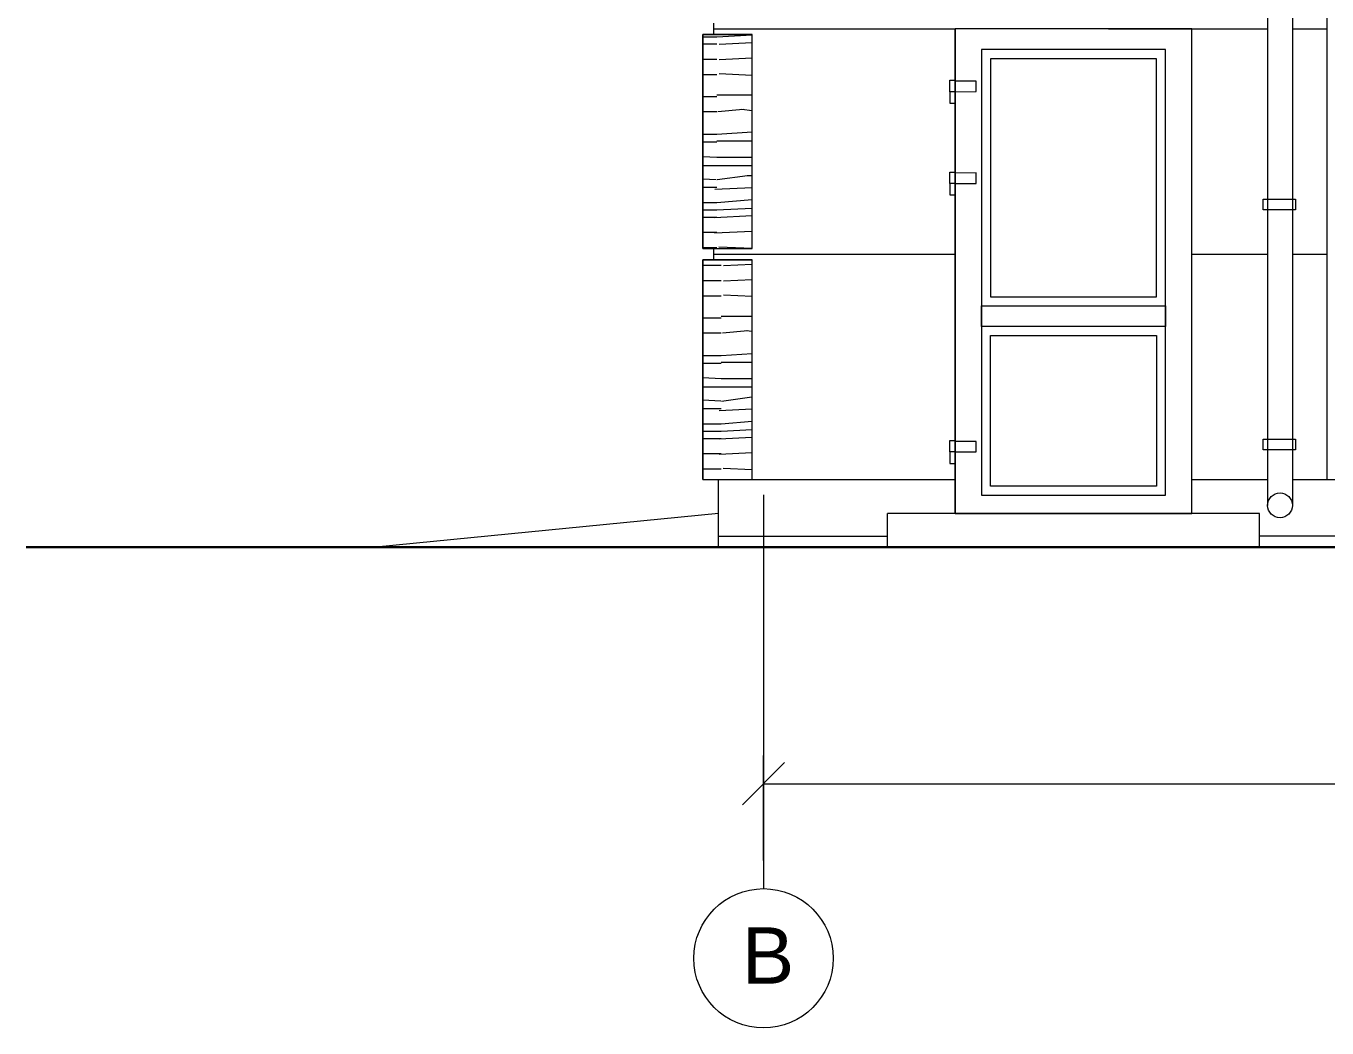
# Model space of a CAD drawing. Header units: metres. Extents: x 14775 to 14878, y 5674 to 5737.
# Drawn here: x 14857.35 to 14863.13, y 5690.1 to 5694.55 of the extents above; entities that cross this region are included whole.
import ezdxf
from ezdxf.enums import TextEntityAlignment as Align

# ---------------------------------------------------------------- set-up
doc = ezdxf.new("R2010")
doc.units = ezdxf.units.M
doc.header["$MEASUREMENT"] = 0
doc.linetypes.add('DGN Style 4', pattern=[5.601258242091303, 2.798879821157428, -1.399439910578714, 0.003498599776446784, -1.399439910578714])
doc.layers.get('Defpoints').update_dxf_attribs({"lineweight": 0})
for name, color, linetype, lineweight in [('Level 63', 7, 'Continuous', 0), ('АР-Стены', 7, 'Continuous', 13), ('Стены', 7, 'Continuous', 13), ('ЧЕРТЕЖ', 7, 'Continuous', 0)]:
    doc.layers.add(name, color=color, linetype=linetype, lineweight=lineweight)
doc.styles.add('Style-Arial', font='arial.ttf')
doc.styles.add('Style-txt', font='txt.shx')
doc.dimstyles.new('100', dxfattribs={"dimtxt": 0.25, "dimasz": 0.1875, "dimexe": 0.125, "dimexo": 0.125, "dimgap": 0.0625, "dimtad": 1, "dimdec": 0, "dimlfac": 1000, "dimzin": 11, "dimdsep": 46, "dimtxsty": 'Style-txt', "dimblk": 'OBLIQUE', "dimcen": 0.09000000000000001, "dimadec": 0, "dimazin": 3, "dimtfac": 1, "dimtdec": 0, "dimtmove": 0, "dimatfit": 3, "dimldrblk": 'TerminatorOpen', "dimfxl": 1, "dimfrac": 2, "dimtzin": 11, "dimlwd": 0, "dimlwe": 0, "dimarcsym": 0})

# ---------------------------------------------------------------- blocks, each defined once
blk = doc.blocks.new('_Oblique')
at = {"color": 0, "linetype": 'ByBlock', "lineweight": -2}
blk.add_line((0.5, 0.5), (-0.5, -0.5), dxfattribs=at)
blk = doc.blocks.new('*D75')
at = {"layer": 'Defpoints', "color": 0, "linetype": 'Continuous', "lineweight": 0, "transparency": 16777216}
for p in [(14875.02518857329, 5691.18400459929), (14860.62518857329, 5690.718385245227), (14875.02518857329, 5690.718385245227)]:
    blk.add_point(p, dxfattribs=at)
at = {"layer": 'ЧЕРТЕЖ', "color": 7, "linetype": 'Continuous', "lineweight": 0, "transparency": 16777216}
for p, q in [((14860.62518857329, 5690.843385245227), (14860.62518857329, 5691.30900459929)), ((14875.02518857329, 5690.843385245227), (14875.02518857329, 5691.30900459929))]:
    blk.add_line(p, q, dxfattribs=at)
at = {"layer": 'ЧЕРТЕЖ', "color": 0, "linetype": 'Continuous', "lineweight": 0, "transparency": 16777216}
blk.add_line((14860.62518857329, 5691.18400459929), (14875.02518857329, 5691.18400459929), dxfattribs=at)
at = {"layer": 'ЧЕРТЕЖ', "color": 0, "linetype": 'Continuous', "lineweight": 0, "transparency": 16777216, "xscale": 0.1875, "yscale": 0.1875, "zscale": 0.1875, "rotation": 180}
blk.add_blockref('_Oblique', (14860.62518857329, 5691.18400459929), dxfattribs=at)
at = {"layer": 'ЧЕРТЕЖ', "color": 0, "linetype": 'Continuous', "lineweight": 0, "transparency": 16777216, "xscale": 0.1875, "yscale": 0.1875, "zscale": 0.1875}
blk.add_blockref('_Oblique', (14875.02518857329, 5691.18400459929), dxfattribs=at)
at = {"layer": 'ЧЕРТЕЖ', "color": 0, "linetype": 'Continuous', "lineweight": 0, "transparency": 16777216, "insert": (14867.82518857329, 5691.374147846221), "char_height": 0.25, "attachment_point": 5, "style": 'Style-Arial'}
blk.add_mtext('14400', dxfattribs=at)
blk = doc.blocks.new('TerminatorOpen')
at = {"color": 0, "linetype": 'ByBlock', "lineweight": -2}
for q in [(-1, 0.5), (-1, 0), (-1, -0.5)]:
    blk.add_line((0, 0), q, dxfattribs=at)
blk = doc.blocks.new('*U77')
at = {"layer": 'АР-Стены', "color": 251, "linetype": 'Continuous', "lineweight": 13}
blk.add_3dface([(-3.199958833407436, 1.999990918161529), (-4.699958833407436, 1.999990918161529), (-4.699958833407436, -2.000009081838471), (-3.199958833407436, -2.000009081838471)], dxfattribs=at)
blk = doc.blocks.new('*U79')
at = {"color": 7, "linetype": 'Continuous', "lineweight": 0}
for points in [[(-0.02997632699771202, 2.359918380534509e-05), (-0.04997632699632959, 2.359918289585039e-05), (-0.05015531909884885, 0.05502313473971299), (-0.03015531909841229, 0.05502313474062248)], [(-0.02997632699771202, 2.359918380534509e-05), (0.05002367300403421, 2.359918380534509e-05), (0.04986095291314996, 0.05002317696198588), (-0.03013904708677728, 0.05002317696198588)], [(-0.02997632699771202, 2.359918380534509e-05), (-0.04997632699632959, 2.359918289585039e-05), (-0.04979733489562932, -0.05497593637392129), (-0.02979733489701175, -0.05497593637392129)]]:
    blk.add_3dface(points, dxfattribs=at)
blk = doc.blocks.new('*U80')
at = {"color": 7, "linetype": 'Continuous', "lineweight": 0}
for points in [[(-0.02997632699771202, 2.359918471483979e-05), (-0.04997632699814858, 2.359918289585039e-05), (-0.05015531909884885, 0.05502313473971299), (-0.03015531909841229, 0.05502313474153198)], [(-0.02997632699771202, 2.359918471483979e-05), (0.05002367300403421, 2.359918380534509e-05), (0.04986095291133097, 0.05002317696289538), (-0.03013904708677728, 0.05002317696289538)], [(-0.02997632699771202, 2.359918471483979e-05), (-0.04997632699814858, 2.359918289585039e-05), (-0.04979733489562932, -0.05497593637301179), (-0.02979733489701175, -0.05497593637301179)]]:
    blk.add_3dface(points, dxfattribs=at)
blk = doc.blocks.new('*U81')
at = {"color": 7, "linetype": 'Continuous', "lineweight": 0}
for points in [[(-0.02997632699953101, 2.359918471483979e-05), (-0.04997632699814858, 2.359918289585039e-05), (-0.05015531909884885, 0.05502313473971299), (-0.03015531909841229, 0.05502313474062248)], [(-0.02997632699953101, 2.359918471483979e-05), (0.05002367300403421, 2.359918380534509e-05), (0.04986095291133097, 0.05002317696198588), (-0.03013904708677728, 0.05002317696289538)], [(-0.02997632699953101, 2.359918471483979e-05), (-0.04997632699814858, 2.359918289585039e-05), (-0.04979733489562932, -0.05497593637392129), (-0.02979733489701175, -0.05497593637301179)]]:
    blk.add_3dface(points, dxfattribs=at)
blk = doc.blocks.new('*U78')
at = {"color": 7, "linetype": 'Continuous', "lineweight": 0}
for points in [[(0.5250301708274492, 1.149952269706773), (0.5250301708274492, -1.000047730293772), (-0.5249698291736422, -1.000047730293772), (-0.5249698291736422, 1.149952269706773)], [(0.4083635041588423, 1.057566951690205), (0.4083635041588423, -0.918886478717468), (-0.4083031625068543, -0.918886478717468), (-0.4083031625068543, 1.057566951690205)], [(-0.4083031625068543, -0.1711577779333311), (0.4083635041588423, -0.1711577779333311), (0.4083635041588423, -0.07877245991676318), (-0.4083031625068543, -0.07877245991676318)]]:
    blk.add_3dface(points, dxfattribs=at)
at = {"layer": 'Стены', "color": 7, "linetype": 'Continuous', "lineweight": 13}
blk.add_line((-0.5249698291736422, 1.149952269706773), (0.5250301708274492, 1.149952269706773), dxfattribs=at)
at = {"layer": 'ЧЕРТЕЖ', "color": 7, "linetype": 'Continuous', "lineweight": 13}
for p, q in [((-0.5249698291736422, -1.000047730293772), (-0.5249698291736422, 1.149952269706773)), ((0.5250301708274492, -1.000047730293772), (0.5250301708274492, 1.149952269706773)), ((-0.8249698291729146, -1.000047730293772), (0.8250301708267216, -1.000047730293772)), ((-0.8249698291729146, -1.150047730293409), (-0.8249698291729146, -1.000047730293772)), ((0.8250301708267216, -1.150047730293409), (0.8250301708267216, -1.000047730293772))]:
    blk.add_line(p, q, dxfattribs=at)
at = {"layer": 'ЧЕРТЕЖ', "color": 7, "linetype": 'Continuous', "lineweight": 0}
for points in [[(-0.3683031625078002, 1.017566951690242), (0.3683635041579691, 1.017566951690242), (0.3683635041579691, -0.03877245991679956), (-0.3683031625078002, -0.03877245991679956)], [(0.3683635041579691, -0.2111577779332947), (-0.3683031625078002, -0.2111577779332947), (-0.3683031625078002, -0.8788864787175044), (0.3683635041579691, -0.8788864787175044)]]:
    blk.add_3dface(points, dxfattribs=at)
at = {"color": 7, "linetype": 'Continuous', "lineweight": 0, "extrusion": (0, 0, -1), "xscale": 1.166650099924338, "yscale": 0.9238741007110542, "rotation": 0.3959408255117245}
for name, p in [('*U79', (-0.4900589703047444, 0.8712043116711357)), ('*U80', (-0.4900589703047444, 0.4640422388547449)), ('*U81', (-0.4900589703047444, -0.7269914145890652))]:
    blk.add_blockref(name, p, dxfattribs=at)

msp = doc.modelspace()

# ---------------------------------------------------------------- hatches: boundary and pattern name
at = {"linetype": 'Continuous', "lineweight": 0, "true_color": 0x755847}
h = msp.add_hatch(dxfattribs=at)
h.set_pattern_fill('WOOD2', color=37, style=0, pattern_type=2)
h.set_pattern_definition([(177.397438, (14860.413531, 5693.957673), (15.36000013986477, -0.7679999848102919), [0.354138, -16.559308]), (184.085617, (14860.059758, 5693.973753), (1.536000402549995, 5.04627841332872e-07), [0.230557, -10.548837]), (177.137595, (14859.829787, 5693.957327), (1.536000407992667, 6.061663504475234e-09), [0.365833, -15.013355]), (182.862405, (14859.46441, 5693.975595), (1.536000407992667, -6.061663879175505e-09), [0.361956, -15.017232]), (180, (14859.102906, 5693.95752), (1.536, -0.7680000000000002), [0.225376, -1.310624]), (180, (14860.413531, 5694.026153), (1.536, -0.7680000000000002), [0.4031, -1.1329]), (182.6025620000001, (14860.010431, 5694.026153), (-15.36000013986477, -0.767999984810295), [0.286392, -16.627054]), (172.874984, (14859.724334, 5694.013148), (1.536000136266227, -3.62750753268859e-07), [0.204712, -5.987101999999999]), (184.763642, (14859.521203, 5694.03854), (1.535999728190072, -1.577998689217264e-07), [0.219439, -9.028505000000001]), (177.137595, (14859.302522, 5694.020316), (1.536000407992667, 6.061663504475234e-09), [0.207425, -15.171763]), (180, (14859.095355, 5694.030674000001), (1.536, -0.7680000000000002), [0.217871, -1.318129]), (180, (14860.413531, 5694.059953), (1.536, -0.7680000000000002), [0.549905, -0.986095]), (177.397438, (14859.863626, 5694.059953), (15.36000013986477, -0.7679999848102919), [0.06777799999999999, -16.845668]), (155.556045, (14859.795918, 5694.063029999999), (1.536000401305632, -0.7680001542167483), [0.037348, -18.522211]), (177.397438, (14859.761918, 5694.078485), (15.36000013986477, -0.7679999848102919), [0.244493, -16.668953]), (185.710593, (14859.517677, 5694.089586999999), (-6.143999622120279, -0.7680002363013065), [0.273111, -7.445194]), (177.397438, (14859.245922, 5694.062411), (15.36000013986477, -0.7679999848102919), [0.199731, -16.713715]), (184.085617, (14859.046397, 5694.07148), (1.536000402549995, 5.04627841332872e-07), [0.169259, -10.610134]), (180, (14860.413531, 5694.159985), (1.536, -0.7680000000000002), [0.681717, -0.854283]), (180, (14859.731813, 5694.159985), (1.536, -0.7680000000000002), [0.312587, -1.223413]), (184.085617, (14859.419226, 5694.159985), (1.536000402549995, 5.04627841332872e-07), [0.173713, -10.60568]), (177.397438, (14859.245954, 5694.147608), (15.36000013986477, -0.7679999848102919), [0.09413300000000001, -16.819313]), (173.659808, (14859.151919, 5694.151882), (7.679999503970662, -0.767999991422106), [0.163096, -13.745975]), (185.194429, (14858.98982, 5694.169893), (-9.215999760256096, -0.7679999459250219), [0.112725, -16.852949]), (180, (14860.413531, 5694.226225), (1.536, -0.7680000000000002), [0.561286, -0.974714]), (180, (14859.852244, 5694.226225), (1.536, -0.7680000000000002), [0.451892, -1.084108]), (177.397438, (14859.400353, 5694.226225), (15.36000013986477, -0.7679999848102919), [0.169509, -16.743936]), (180, (14859.231018, 5694.233921999999), (1.536, -0.7680000000000002), [0.353571, -1.182429]), (180, (14860.413531, 5694.324913), (1.536, -0.7680000000000002), [0.561191, -0.974809]), (184.085617, (14859.85234, 5694.324913), (1.536000402549995, 5.04627841332872e-07), [0.154776, -10.624618]), (186.340192, (14859.697958, 5694.313885), (-6.143999920538153, -0.7680000066966985), [0.125021, -13.78405]), (188.130102, (14859.573701, 5694.300079), (-4.608000078699761, -0.768000384536362), [0.095134, -10.766027]), (177.397438, (14859.479524, 5694.286625), (15.36000013986477, -0.7679999848102919), [0.143172, -16.770273]), (171.469234, (14859.336499, 5694.293126), (4.607999816681565, -0.7679999926228938), [0.118151, -15.413688]), (176.423666, (14859.219655, 5694.310653), (10.75200016007967, -0.7679998916925348), [0.15851, -12.153467]), (177.397438, (14859.061454, 5694.32054), (15.36000013986477, -0.7679999848102919), [0.183975, -16.72947]), (180, (14860.413531, 5694.460089), (1.536, -0.7680000000000002), [0.37665, -1.15935]), (182.6025620000001, (14860.03688, 5694.460089), (-15.36000013986477, -0.767999984810295), [0.297696, -16.615749]), (183.17983, (14859.739491, 5694.446571), (-12.28800020326752, -0.7680000354332623), [0.291007, -13.55431]), (172.234834, (14859.448932, 5694.430429), (6.143999516368027, -0.7679998925015926), [0.303435, -16.748933]), (182.6025620000001, (14859.14828, 5694.471427), (-15.36000013986477, -0.767999984810295), [0.270986, -16.642459]), (180, (14860.413531, 5694.492089), (1.536, -0.7680000000000002), [0.37665, -1.15935]), (182.6025620000001, (14860.03688, 5694.492089), (-15.36000013986477, -0.767999984810295), [0.297696, -16.615749]), (177.397438, (14859.739491, 5694.478571), (15.36000013986477, -0.7679999848102919), [0.256296, -16.65715]), (177.397438, (14859.483459, 5694.490209000001), (15.36000013986477, -0.7679999848102919), [0.335577, -16.577869]), (182.862405, (14859.148229, 5694.505446), (1.536000407992667, -6.061663879175505e-09), [0.271028, -15.10816]), (180, (14860.413531, 5694.524977), (1.536, -0.7680000000000002), [0.195865, -1.340135]), (177.397438, (14860.217666, 5694.524977), (15.36000013986477, -0.7679999848102919), [0.278787, -16.634659]), (177.397438, (14859.939167, 5694.537636), (15.36000013986477, -0.7679999848102919), [0.369364, -16.544081]), (182.6025620000001, (14859.570183, 5694.554408), (-15.36000013986477, -0.767999984810295), [0.343106, -16.57034]), (180, (14859.227431, 5694.538828), (1.536, -0.7680000000000002), [0.177286, -1.358714]), (184.763642, (14859.050145, 5694.538828), (1.535999728190072, -1.577998689217264e-07), [0.17317, -9.074775]), (180, (14860.413531, 5694.592568999999), (1.536, -0.7680000000000002), [0.425669, -1.110331]), (177.397438, (14859.987862, 5694.592568999999), (15.36000013986477, -0.7679999848102919), [0.467065, -16.446381]), (182.6025620000001, (14859.521279, 5694.613777), (-15.36000013986477, -0.767999984810295), [0.644097, -16.269348]), (176.82017, (14860.413531, 5694.626369), (12.28800020326752, -0.7680000354332599), [0.320687, -13.52463]), (180, (14860.093337, 5694.644157), (1.536, -0.7680000000000002), [0.888784, -0.647216]), (180, (14859.204553, 5694.644157), (1.536, -0.7680000000000002), [0.192056, -1.343944]), (187.765166, (14859.012498, 5694.644157), (-6.143999516368027, -0.7679998925015911), [0.136134, -16.916233]), (180, (14860.413531, 5694.688385), (1.536, -0.7680000000000002), [0.346532, -1.189468]), (180, (14860.066999, 5694.688385), (1.536, -0.7680000000000002), [0.301262, -1.234738]), (177.397438, (14859.765737, 5694.688385), (15.36000013986477, -0.7679999848102919), [0.308921, -16.604524]), (182.6025620000001, (14859.457134, 5694.702412), (-15.36000013986477, -0.767999984810295), [0.309193, -16.604253]), (180, (14859.14826, 5694.688372), (1.536, -0.7680000000000002), [0.270729, -1.265271]), (180, (14860.413531, 5694.392497), (1.536, -0.7680000000000002), [0.4444770000000001, -1.091523]), (177.397438, (14859.969054, 5694.392497), (15.36000013986477, -0.7679999848102919), [0.218628, -16.694817]), (188.530766, (14859.750651, 5694.402424), (-4.607999816681565, -0.7679999926228928), [0.11601, -15.415828]), (194.036243, (14859.635924, 5694.385215), (-1.535999705297874, -0.7680002007720088), [0.078939, -3.087606]), (180, (14859.559343, 5694.366069), (1.536, -0.7680000000000002), [0.165716, -1.370284]), (171.469234, (14859.393626, 5694.366069), (4.607999816681565, -0.7679999926228938), [0.248212, -15.283626]), (182.6025620000001, (14859.14816, 5694.402889), (-15.36000013986477, -0.767999984810295), [0.270829, -16.642617])])
h.paths.add_polyline_path([(14860.35518857329, 5694.508126473231), (14860.35518857329, 5693.558126473231), (14860.40518857329, 5693.558126473231), (14860.57518857329, 5693.558126473231), (14860.57518857329, 5694.508126473231), (14860.40518857329, 5694.508126473231)])
h = msp.add_hatch(dxfattribs=at)
h.set_pattern_fill('WOOD2', color=37, style=0, pattern_type=2)
h.set_pattern_definition([(177.397438, (14860.433153, 5692.975634), (15.36000013986477, -0.7679999848102919), [0.354138, -16.559308]), (184.085617, (14860.07938, 5692.991714), (1.536000402549995, 5.04627841332872e-07), [0.230557, -10.548837]), (177.137595, (14859.849409, 5692.975288000001), (1.536000407992667, 6.061663504475234e-09), [0.365833, -15.013355]), (182.862405, (14859.484032, 5692.993557), (1.536000407992667, -6.061663879175505e-09), [0.361956, -15.017232]), (180, (14859.122528, 5692.975482), (1.536, -0.7680000000000002), [0.225376, -1.310624]), (180, (14860.433153, 5693.044114), (1.536, -0.7680000000000002), [0.4031, -1.1329]), (182.6025620000001, (14860.030053, 5693.044114), (-15.36000013986477, -0.767999984810295), [0.286392, -16.627054]), (172.874984, (14859.743956, 5693.031109), (1.536000136266227, -3.62750753268859e-07), [0.204712, -5.987101999999999]), (184.763642, (14859.540825, 5693.056501), (1.535999728190072, -1.577998689217264e-07), [0.219439, -9.028505000000001]), (177.137595, (14859.322144, 5693.038277000001), (1.536000407992667, 6.061663504475234e-09), [0.207425, -15.171763]), (180, (14859.114977, 5693.048636), (1.536, -0.7680000000000002), [0.217871, -1.318129]), (180, (14860.433153, 5693.077914), (1.536, -0.7680000000000002), [0.549905, -0.986095]), (177.397438, (14859.883248, 5693.077914), (15.36000013986477, -0.7679999848102919), [0.06777799999999999, -16.845668]), (155.556045, (14859.81554, 5693.080991), (1.536000401305632, -0.7680001542167483), [0.037348, -18.522211]), (177.397438, (14859.78154, 5693.096446), (15.36000013986477, -0.7679999848102919), [0.244493, -16.668953]), (185.710593, (14859.537299, 5693.107548), (-6.143999622120279, -0.7680002363013065), [0.273111, -7.445194]), (177.397438, (14859.265544, 5693.080371999999), (15.36000013986477, -0.7679999848102919), [0.199731, -16.713715]), (184.085617, (14859.066019, 5693.089442), (1.536000402549995, 5.04627841332872e-07), [0.169259, -10.610134]), (180, (14860.433153, 5693.177946), (1.536, -0.7680000000000002), [0.681717, -0.854283]), (180, (14859.751436, 5693.177946), (1.536, -0.7680000000000002), [0.312587, -1.223413]), (184.085617, (14859.438848, 5693.177946), (1.536000402549995, 5.04627841332872e-07), [0.173713, -10.60568]), (177.397438, (14859.265576, 5693.165569), (15.36000013986477, -0.7679999848102919), [0.09413300000000001, -16.819313]), (173.659808, (14859.171541, 5693.169844), (7.679999503970662, -0.767999991422106), [0.163096, -13.745975]), (185.194429, (14859.009442, 5693.187855), (-9.215999760256096, -0.7679999459250219), [0.112725, -16.852949]), (180, (14860.433153, 5693.244186), (1.536, -0.7680000000000002), [0.561286, -0.974714]), (180, (14859.871866, 5693.244186), (1.536, -0.7680000000000002), [0.451892, -1.084108]), (177.397438, (14859.419975, 5693.244186), (15.36000013986477, -0.7679999848102919), [0.169509, -16.743936]), (180, (14859.25064, 5693.251883), (1.536, -0.7680000000000002), [0.353571, -1.182429]), (180, (14860.433153, 5693.342874), (1.536, -0.7680000000000002), [0.561191, -0.974809]), (184.085617, (14859.871962, 5693.342874), (1.536000402549995, 5.04627841332872e-07), [0.154776, -10.624618]), (186.340192, (14859.71758, 5693.331846), (-6.143999920538153, -0.7680000066966985), [0.125021, -13.78405]), (188.130102, (14859.593323, 5693.31804), (-4.608000078699761, -0.768000384536362), [0.095134, -10.766027]), (177.397438, (14859.499146, 5693.304586), (15.36000013986477, -0.7679999848102919), [0.143172, -16.770273]), (171.469234, (14859.356121, 5693.311087), (4.607999816681565, -0.7679999926228938), [0.118151, -15.413688]), (176.423666, (14859.239277, 5693.328614), (10.75200016007967, -0.7679998916925348), [0.15851, -12.153467]), (177.397438, (14859.081076, 5693.338502000001), (15.36000013986477, -0.7679999848102919), [0.183975, -16.72947]), (180, (14860.433153, 5693.47805), (1.536, -0.7680000000000002), [0.37665, -1.15935]), (182.6025620000001, (14860.056502, 5693.47805), (-15.36000013986477, -0.767999984810295), [0.297696, -16.615749]), (183.17983, (14859.759113, 5693.464532), (-12.28800020326752, -0.7680000354332623), [0.291007, -13.55431]), (172.234834, (14859.468554, 5693.44839), (6.143999516368027, -0.7679998925015926), [0.303435, -16.748933]), (182.6025620000001, (14859.167902, 5693.489388), (-15.36000013986477, -0.767999984810295), [0.270986, -16.642459]), (180, (14860.433153, 5693.51005), (1.536, -0.7680000000000002), [0.37665, -1.15935]), (182.6025620000001, (14860.056502, 5693.51005), (-15.36000013986477, -0.767999984810295), [0.297696, -16.615749]), (177.397438, (14859.759113, 5693.496532), (15.36000013986477, -0.7679999848102919), [0.256296, -16.65715]), (177.397438, (14859.503081, 5693.50817), (15.36000013986477, -0.7679999848102919), [0.335577, -16.577869]), (182.862405, (14859.167851, 5693.523408), (1.536000407992667, -6.061663879175505e-09), [0.271028, -15.10816]), (180, (14860.433153, 5693.542938000001), (1.536, -0.7680000000000002), [0.195865, -1.340135]), (177.397438, (14860.237288, 5693.542938000001), (15.36000013986477, -0.7679999848102919), [0.278787, -16.634659]), (177.397438, (14859.958789, 5693.555597), (15.36000013986477, -0.7679999848102919), [0.369364, -16.544081]), (182.6025620000001, (14859.589805, 5693.572369), (-15.36000013986477, -0.767999984810295), [0.343106, -16.57034]), (180, (14859.247053, 5693.556789), (1.536, -0.7680000000000002), [0.177286, -1.358714]), (184.763642, (14859.069767, 5693.556789), (1.535999728190072, -1.577998689217264e-07), [0.17317, -9.074775]), (180, (14860.433153, 5693.61053), (1.536, -0.7680000000000002), [0.425669, -1.110331]), (177.397438, (14860.007484, 5693.61053), (15.36000013986477, -0.7679999848102919), [0.467065, -16.446381]), (182.6025620000001, (14859.540901, 5693.631738), (-15.36000013986477, -0.767999984810295), [0.644097, -16.269348]), (176.82017, (14860.433153, 5693.64433), (12.28800020326752, -0.7680000354332599), [0.320687, -13.52463]), (180, (14860.112959, 5693.662118), (1.536, -0.7680000000000002), [0.888784, -0.647216]), (180, (14859.224176, 5693.662118), (1.536, -0.7680000000000002), [0.192056, -1.343944]), (187.765166, (14859.03212, 5693.662118), (-6.143999516368027, -0.7679998925015911), [0.136134, -16.916233]), (180, (14860.433153, 5693.706346), (1.536, -0.7680000000000002), [0.346532, -1.189468]), (180, (14860.086621, 5693.706346), (1.536, -0.7680000000000002), [0.301262, -1.234738]), (177.397438, (14859.785359, 5693.706346), (15.36000013986477, -0.7679999848102919), [0.308921, -16.604524]), (182.6025620000001, (14859.476756, 5693.720373), (-15.36000013986477, -0.767999984810295), [0.309193, -16.604253]), (180, (14859.167882, 5693.706333), (1.536, -0.7680000000000002), [0.270729, -1.265271]), (180, (14860.433153, 5693.410457999999), (1.536, -0.7680000000000002), [0.4444770000000001, -1.091523]), (177.397438, (14859.988676, 5693.410457999999), (15.36000013986477, -0.7679999848102919), [0.218628, -16.694817]), (188.530766, (14859.770273, 5693.420385), (-4.607999816681565, -0.7679999926228928), [0.11601, -15.415828]), (194.036243, (14859.655546, 5693.403176), (-1.535999705297874, -0.7680002007720088), [0.078939, -3.087606]), (180, (14859.578965, 5693.384031000001), (1.536, -0.7680000000000002), [0.165716, -1.370284]), (171.469234, (14859.413248, 5693.384031000001), (4.607999816681565, -0.7679999926228938), [0.248212, -15.283626]), (182.6025620000001, (14859.167782, 5693.420851), (-15.36000013986477, -0.767999984810295), [0.270829, -16.642617])])
h.paths.add_polyline_path([(14860.57518857329, 5692.533126473231), (14860.57518857329, 5693.508126473231), (14860.40518857329, 5693.508126473231), (14860.35518857329, 5693.508126473231), (14860.35518857329, 5692.533126473231), (14860.42518857329, 5692.533126473231)])

# ---------------------------------------------------------------- linework, layer by layer
at = {"color": 37, "linetype": 'Continuous', "lineweight": 0, "flags": 128}
for points in [[(14860.35518857329, 5694.508126473231), (14860.35518857329, 5693.558126473231), (14860.40518857329, 5693.558126473231), (14860.57518857329, 5693.558126473231), (14860.57518857329, 5694.508126473231), (14860.40518857329, 5694.508126473231), (14860.35518857329, 5694.508126473231)], [(14860.57518857329, 5692.533126473231), (14860.57518857329, 5693.508126473231), (14860.40518857329, 5693.508126473231), (14860.35518857329, 5693.508126473231), (14860.35518857329, 5692.533126473231), (14860.42518857329, 5692.533126473231), (14860.57518857329, 5692.533126473231)]]:
    msp.add_lwpolyline(points, close=True, dxfattribs=at)
at = {"layer": 'Level 63', "color": 7, "linetype": 'Continuous', "lineweight": 0}
msp.add_circle((14860.62518857329, 5690.409321793082), 0.3090634521454573, dxfattribs=at)
at = {"layer": 'Стены', "color": 7, "linetype": 'Continuous', "lineweight": 0}
for p, q in [((14862.15518857329, 5694.533126473231), (14862.86184482764, 5694.533126473231)), ((14862.52518857329, 5693.533126473231), (14862.86184482764, 5693.533126473231))]:
    msp.add_line(p, q, dxfattribs=at)
at = {"layer": 'Стены', "color": 1, "linetype": 'DGN Style 4', "lineweight": 0}
msp.add_line((14860.62518857329, 5692.465566882027), (14860.62518857329, 5690.718385245227), dxfattribs=at)
at = {"layer": 'ЧЕРТЕЖ', "color": 7, "linetype": 'Continuous', "lineweight": 0}
for p, q in [((14862.86184482764, 5696.458024294839), (14862.86184482764, 5692.418932194845)), ((14862.97184482764, 5696.458024294839), (14862.97184482764, 5692.418932194845)), ((14860.40518857329, 5694.533126473231), (14861.47518857329, 5694.533126473231)), ((14862.97184482764, 5694.533126473231), (14863.12518857329, 5694.533126473231)), ((14860.40518857329, 5693.533126473231), (14861.47518857329, 5693.533126473231)), ((14862.97184482764, 5693.533126473231), (14863.12518857329, 5693.533126473231)), ((14860.42518857329, 5692.282269330373), (14861.17518857329, 5692.282269330373)), ((14872.82518857329, 5692.282269330373), (14862.82518857329, 5692.282269330373))]:
    msp.add_line(p, q, dxfattribs=at)
at = {"layer": 'ЧЕРТЕЖ', "color": 7, "linetype": 'Continuous', "lineweight": 13}
for p, q in [((14860.40518857329, 5694.508126473231), (14860.40518857329, 5694.558126473231)), ((14860.35518857329, 5693.558126473231), (14860.35518857329, 5694.508126473231)), ((14860.35518857329, 5694.508126473231), (14860.57518857329, 5694.508126473231)), ((14860.57518857329, 5693.558126473231), (14860.57518857329, 5694.508126473231)), ((14860.35518857329, 5693.558126473231), (14860.57518857329, 5693.558126473231)), ((14860.40518857329, 5693.508126473231), (14860.40518857329, 5693.558126473231)), ((14860.35518857329, 5692.533126473231), (14860.35518857329, 5693.508126473231)), ((14860.35518857329, 5693.508126473231), (14860.57518857329, 5693.508126473231)), ((14860.57518857329, 5692.533126473231), (14860.57518857329, 5693.508126473231)), ((14860.35518857329, 5692.533126473231), (14861.47518857329, 5692.533126473231)), ((14860.42518857329, 5692.233126473231), (14860.42518857329, 5692.533126473231)), ((14862.52518857329, 5692.533126473231), (14862.86184482764, 5692.533126473231)), ((14862.97184482764, 5692.533126473231), (14872.67853231894, 5692.533126473231)), ((14860.42518857329, 5692.383126473231), (14858.90518857329, 5692.233126473231))]:
    msp.add_line(p, q, dxfattribs=at)
at = {"layer": 'ЧЕРТЕЖ', "color": 7, "linetype": 'Continuous', "lineweight": 30}
msp.add_line((14857.35293924643, 5692.233126473231), (14878.42061644208, 5692.233126473231), dxfattribs=at)
at = {"layer": 'ЧЕРТЕЖ', "color": 7, "linetype": 'Continuous', "lineweight": 0}
msp.add_circle((14862.91684482764, 5692.418932194845), 0.055, dxfattribs=at)
for points in [[(14862.8420261049, 5693.778056210464), (14862.98596352836, 5693.778056210464), (14862.98596352836, 5693.730196373924), (14862.8420261049, 5693.730196373924)], [(14862.8420261049, 5692.713237419298), (14862.98596352836, 5692.713237419298), (14862.98596352836, 5692.665377582757), (14862.8420261049, 5692.665377582757)]]:
    msp.add_3dface(points, dxfattribs=at)

# ---------------------------------------------------------------- block references
at = {"layer": 'АР-Стены', "color": 251, "linetype": 'Continuous', "lineweight": 13}
msp.add_blockref('*U77', (14867.8251474067, 5694.53313555507), dxfattribs=at)
at = {"layer": 'ЧЕРТЕЖ', "color": 7, "linetype": 'Continuous', "lineweight": 13, "extrusion": (0, 0, -1)}
msp.add_blockref('*U78', (-14862.00021874412, 5693.383174203525), dxfattribs=at)

# ---------------------------------------------------------------- texts
at = {"layer": 'Level 63', "color": 7, "linetype": 'Continuous', "lineweight": 0, "style": 'Style-Arial'}
msp.add_text('В', height=0.25, dxfattribs=at).set_placement((14860.64486728145, 5690.421822178126), align=Align.MIDDLE_CENTER)

# ---------------------------------------------------------------- dimensions: what is measured, and where the dimension line sits
at = {"layer": 'ЧЕРТЕЖ', "color": 7, "linetype": 'Continuous', "lineweight": 0}
dim = msp.add_linear_dim(base=(14875.02518857329, 5691.18400459929), p1=(14860.62518857329, 5690.718385245227), p2=(14875.02518857329, 5690.718385245227), dimstyle='100', override={"dimtxsty": 'Style-Arial', "dimclre": 7, "dimtofl": 0, "dimtmove": 1, "dimfrac": 0}, dxfattribs=at)
dim.commit()
dim.dimension.update_dxf_attribs({"geometry": '*D75', "text_midpoint": (14867.82518857329, 5691.374147846221)})

doc.saveas('drawing.dxf')
